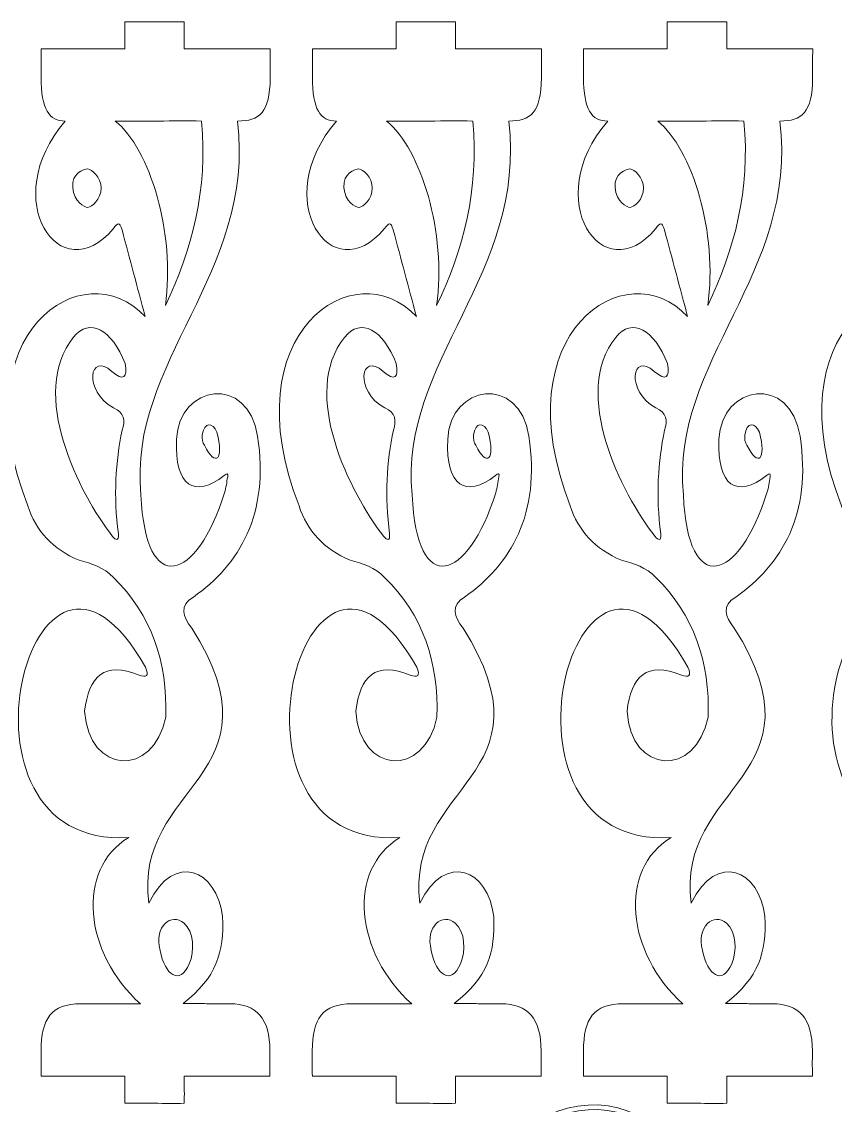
# Model space of a CAD drawing. Header units: millimetres. Extents: x -392 to 198, y -394 to 268.
# Drawn here: x -41.2 to 48.8, y 27.5 to 147.4 of the extents above; entities that cross this region are included whole.
import ezdxf

# ---------------------------------------------------------------- set-up
doc = ezdxf.new("R2010")
doc.units = ezdxf.units.MM
doc.header["$MEASUREMENT"] = 0
doc.layers.add('layer 1', color=7, linetype='Continuous')

msp = doc.modelspace()

# ---------------------------------------------------------------- linework, layer by layer
at = {"layer": 'layer 1', "color": 242, "lineweight": 9}
for points, knots in [([(-36.3326, 136.4404), (-38.1133, 136.4404), (-39.009, 137.7312), (-39.0044, 141.2983), (-39.0044, 141.2983), (-39.003, 142.3454), (-39.0024, 143.3934), (-39.0057, 144.4441), (-39.0057, 144.4441), (-39.0057, 144.4441), (-29.7401, 144.4323), (-29.7401, 144.4323), (-29.7401, 144.4323), (-29.7401, 144.4323), (-29.7401, 147.4439), (-29.7401, 147.4439), (-29.7401, 147.4439), (-29.7401, 147.4439), (-23.1663, 147.4439), (-23.1663, 147.4439), (-23.1663, 147.4439), (-23.1663, 147.4439), (-23.1663, 144.4441), (-23.1663, 144.4441), (-23.1663, 144.4441), (-20.3309, 144.4309), (-16.495, 144.4573), (-13.6596, 144.4441), (-13.6596, 144.4441), (-13.662, 143.3692), (-13.6588, 142.2942), (-13.6665, 141.2194), (-13.6665, 141.2194), (-13.6939, 137.3769), (-14.8497, 136.4404), (-17.2828, 136.4404), (-17.2828, 136.4404), (-15.2418, 119.5528), (-29.4404, 109.8905), (-27.9632, 95.0725), (-27.9632, 95.0725), (-27.4715, 83.5843), (-21.7867, 85.4689), (-18.7151, 95.2842), (-18.7151, 95.2842), (-18.5334, 95.8651), (-18.4849, 96.466), (-18.3698, 97.0569), (-18.3698, 97.0569), (-18.2862, 97.4597), (-18.4305, 97.4741), (-18.7495, 97.1892), (-18.7495, 97.1892), (-22.0112, 94.6531), (-24.2612, 95.986), (-24.0291, 101.2108), (-24.0291, 101.2108), (-23.7586, 107.3045), (-16.1159, 108.4249), (-15.0571, 101.5549), (-15.0571, 101.5549), (-13.7274, 92.9275), (-17.0724, 87.3344), (-22.1657, 83.7485), (-22.1657, 83.7485), (-23.7204, 82.807), (-23.3622, 81.6034), (-22.3383, 80.3089), (-22.3383, 80.3089), (-11.917, 63.8076), (-28.8258, 63.0756), (-27.1005, 49.8551), (-27.1005, 49.8551), (-24.2473, 55.6416), (-19.5568, 53.5585), (-18.9348, 48.3735), (-18.9348, 48.3735), (-18.7708, 44.3898), (-19.5992, 41.6425), (-23.3044, 38.7426), (-23.3044, 38.7426), (-20.1067, 38.7514), (-21.3191, 38.7072), (-18.1214, 38.716), (-18.1214, 38.716), (-15.1736, 38.716), (-13.6939, 37.0964), (-13.6964, 33.4992), (-13.6964, 33.4992), (-13.6963, 31.9769), (-13.7006, 32.2349), (-13.6939, 30.6993), (-13.6939, 30.6993), (-16.8571, 30.6816), (-20.0031, 30.717), (-23.1663, 30.6993), (-23.1663, 30.6993), (-23.172, 28.5252), (-23.1605, 29.873), (-23.1663, 27.6989), (-23.1663, 27.6989), (-25.3518, 27.6812), (-27.5547, 27.7166), (-29.7401, 27.6989), (-29.7401, 27.6989), (-29.7401, 29.8685), (-29.7401, 28.5297), (-29.7401, 30.6993), (-29.7401, 30.6993), (-32.8229, 30.7081), (-35.9231, 30.6905), (-39.0057, 30.6993), (-39.0057, 30.6993), (-39.0098, 31.644), (-39.0087, 32.5773), (-39.0081, 33.5072), (-39.0081, 33.5072), (-39.0057, 37.0637), (-37.8968, 38.716), (-34.6001, 38.716), (-34.6001, 38.716), (-30.9307, 38.7116), (-31.6843, 38.7073), (-28.015, 38.7029), (-28.015, 38.7029), (-34.2749, 44.3564), (-35.2194, 53.5587), (-29.3093, 57.1309), (-29.3093, 57.1309), (-50.7257, 55.7636), (-39.9724, 98.167), (-27.4631, 75.9824), (-27.4631, 75.9824), (-27.0158, 74.9738), (-27.3751, 74.8123), (-28.1705, 75.1093), (-28.1705, 75.1093), (-32.0112, 76.699), (-33.756, 74.944), (-34.192, 71.1007), (-34.192, 71.1007), (-33.7654, 64.1176), (-26.5784, 63.6903), (-25.2199, 70.4657), (-25.2199, 70.4657), (-25.0159, 76.5514), (-26.7969, 81.8075), (-31.0098, 85.9174), (-31.0098, 85.9174), (-32.0975, 87.0666), (-33.3978, 87.4271), (-34.8133, 87.8224), (-34.8133, 87.8224), (-37.7009, 89.0655), (-39.6095, 91.0593), (-40.4727, 93.8548), (-40.4727, 93.8548), (-47.9726, 113.0105), (-34.3216, 122.1127), (-27.4976, 114.81), (-27.4976, 114.81), (-28.3488, 118.0026), (-29.2, 121.1953), (-30.0512, 124.3879), (-30.0512, 124.3879), (-30.3468, 125.3895), (-30.5226, 125.1438), (-31.0173, 124.5467), (-31.0173, 124.5467), (-36.8608, 117.4953), (-43.8442, 127.733), (-36.3326, 136.4404)], [0, 0, 0, 0, 0.02272727, 0.02272727, 0.02272727, 0.02272727, 0.04545455, 0.04545455, 0.04545455, 0.04545455, 0.06818182, 0.06818182, 0.06818182, 0.06818182, 0.09090909, 0.09090909, 0.09090909, 0.09090909, 0.11363636, 0.11363636, 0.11363636, 0.11363636, 0.13636364, 0.13636364, 0.13636364, 0.13636364, 0.15909091, 0.15909091, 0.15909091, 0.15909091, 0.18181818, 0.18181818, 0.18181818, 0.18181818, 0.20454545, 0.20454545, 0.20454545, 0.20454545, 0.22727273, 0.22727273, 0.22727273, 0.22727273, 0.25, 0.25, 0.25, 0.25, 0.27272727, 0.27272727, 0.27272727, 0.27272727, 0.29545455, 0.29545455, 0.29545455, 0.29545455, 0.31818182, 0.31818182, 0.31818182, 0.31818182, 0.34090909, 0.34090909, 0.34090909, 0.34090909, 0.36363636, 0.36363636, 0.36363636, 0.36363636, 0.38636364, 0.38636364, 0.38636364, 0.38636364, 0.40909091, 0.40909091, 0.40909091, 0.40909091, 0.43181818, 0.43181818, 0.43181818, 0.43181818, 0.45454545, 0.45454545, 0.45454545, 0.45454545, 0.47727273, 0.47727273, 0.47727273, 0.47727273, 0.5, 0.5, 0.5, 0.5, 0.52272727, 0.52272727, 0.52272727, 0.52272727, 0.54545455, 0.54545455, 0.54545455, 0.54545455, 0.56818182, 0.56818182, 0.56818182, 0.56818182, 0.59090909, 0.59090909, 0.59090909, 0.59090909, 0.61363636, 0.61363636, 0.61363636, 0.61363636, 0.63636364, 0.63636364, 0.63636364, 0.63636364, 0.65909091, 0.65909091, 0.65909091, 0.65909091, 0.68181818, 0.68181818, 0.68181818, 0.68181818, 0.70454545, 0.70454545, 0.70454545, 0.70454545, 0.72727273, 0.72727273, 0.72727273, 0.72727273, 0.75, 0.75, 0.75, 0.75, 0.77272727, 0.77272727, 0.77272727, 0.77272727, 0.79545455, 0.79545455, 0.79545455, 0.79545455, 0.81818182, 0.81818182, 0.81818182, 0.81818182, 0.84090909, 0.84090909, 0.84090909, 0.84090909, 0.86363636, 0.86363636, 0.86363636, 0.86363636, 0.88636364, 0.88636364, 0.88636364, 0.88636364, 0.90909091, 0.90909091, 0.90909091, 0.90909091, 0.93181818, 0.93181818, 0.93181818, 0.93181818, 0.95454545, 0.95454545, 0.95454545, 0.95454545, 1, 1, 1, 1]), ([(-6.3326, 136.4404), (-8.1133, 136.4404), (-9.009, 137.7312), (-9.0044, 141.2983), (-9.0044, 141.2983), (-9.003, 142.3454), (-9.0024, 143.3934), (-9.0057, 144.4441), (-9.0057, 144.4441), (-9.0057, 144.4441), (0.2599, 144.4323), (0.2599, 144.4323), (0.2599, 144.4323), (0.2599, 144.4323), (0.2599, 147.4439), (0.2599, 147.4439), (0.2599, 147.4439), (0.2599, 147.4439), (6.8337, 147.4439), (6.8337, 147.4439), (6.8337, 147.4439), (6.8337, 147.4439), (6.8337, 144.4441), (6.8337, 144.4441), (6.8337, 144.4441), (9.6691, 144.4309), (13.505, 144.4573), (16.3404, 144.4441), (16.3404, 144.4441), (16.338, 143.3692), (16.3412, 142.2942), (16.3335, 141.2194), (16.3335, 141.2194), (16.3061, 137.3769), (15.1503, 136.4404), (12.7172, 136.4404), (12.7172, 136.4404), (14.7582, 119.5528), (0.5596, 109.8905), (2.0368, 95.0725), (2.0368, 95.0725), (2.5285, 83.5843), (8.2133, 85.4689), (11.2849, 95.2842), (11.2849, 95.2842), (11.4666, 95.8651), (11.5151, 96.466), (11.6302, 97.0569), (11.6302, 97.0569), (11.7138, 97.4597), (11.5695, 97.4741), (11.2505, 97.1892), (11.2505, 97.1892), (7.9888, 94.6531), (5.7388, 95.986), (5.9709, 101.2108), (5.9709, 101.2108), (6.2414, 107.3045), (13.8841, 108.4249), (14.9429, 101.5549), (14.9429, 101.5549), (16.2726, 92.9275), (12.9276, 87.3344), (7.8343, 83.7485), (7.8343, 83.7485), (6.2796, 82.807), (6.6378, 81.6034), (7.6617, 80.3089), (7.6617, 80.3089), (18.083, 63.8076), (1.1742, 63.0756), (2.8995, 49.8551), (2.8995, 49.8551), (5.7527, 55.6416), (10.4432, 53.5585), (11.0652, 48.3735), (11.0652, 48.3735), (11.2292, 44.3898), (10.4008, 41.6425), (6.6956, 38.7426), (6.6956, 38.7426), (9.8933, 38.7514), (8.6809, 38.7072), (11.8786, 38.716), (11.8786, 38.716), (14.8264, 38.716), (16.3061, 37.0964), (16.3036, 33.4992), (16.3036, 33.4992), (16.3037, 31.9769), (16.2994, 32.2349), (16.3061, 30.6993), (16.3061, 30.6993), (13.1429, 30.6816), (9.9969, 30.717), (6.8337, 30.6993), (6.8337, 30.6993), (6.828, 28.5252), (6.8395, 29.873), (6.8337, 27.6989), (6.8337, 27.6989), (4.6482, 27.6812), (2.4453, 27.7166), (0.2599, 27.6989), (0.2599, 27.6989), (0.2599, 29.8685), (0.2599, 28.5297), (0.2599, 30.6993), (0.2599, 30.6993), (-2.8229, 30.7081), (-5.9231, 30.6905), (-9.0057, 30.6993), (-9.0057, 30.6993), (-9.0098, 31.644), (-9.0087, 32.5773), (-9.0081, 33.5072), (-9.0081, 33.5072), (-9.0057, 37.0637), (-7.8968, 38.716), (-4.6001, 38.716), (-4.6001, 38.716), (-0.9307, 38.7116), (-1.6843, 38.7073), (1.985, 38.7029), (1.985, 38.7029), (-4.2749, 44.3564), (-5.2194, 53.5587), (0.6907, 57.1309), (0.6907, 57.1309), (-20.7257, 55.7636), (-9.9724, 98.167), (2.5369, 75.9824), (2.5369, 75.9824), (2.9842, 74.9738), (2.6249, 74.8123), (1.8295, 75.1093), (1.8295, 75.1093), (-2.0112, 76.699), (-3.756, 74.944), (-4.192, 71.1007), (-4.192, 71.1007), (-3.7654, 64.1176), (3.4216, 63.6903), (4.7801, 70.4657), (4.7801, 70.4657), (4.9841, 76.5514), (3.2031, 81.8075), (-1.0098, 85.9174), (-1.0098, 85.9174), (-2.0975, 87.0666), (-3.3978, 87.4271), (-4.8133, 87.8224), (-4.8133, 87.8224), (-7.7009, 89.0655), (-9.6095, 91.0593), (-10.4727, 93.8548), (-10.4727, 93.8548), (-17.9726, 113.0105), (-4.3216, 122.1127), (2.5024, 114.81), (2.5024, 114.81), (1.6512, 118.0026), (0.8, 121.1953), (-0.0512, 124.3879), (-0.0512, 124.3879), (-0.3468, 125.3895), (-0.5226, 125.1438), (-1.0173, 124.5467), (-1.0173, 124.5467), (-6.8608, 117.4953), (-13.8442, 127.733), (-6.3326, 136.4404)], [0, 0, 0, 0, 0.02272727, 0.02272727, 0.02272727, 0.02272727, 0.04545455, 0.04545455, 0.04545455, 0.04545455, 0.06818182, 0.06818182, 0.06818182, 0.06818182, 0.09090909, 0.09090909, 0.09090909, 0.09090909, 0.11363636, 0.11363636, 0.11363636, 0.11363636, 0.13636364, 0.13636364, 0.13636364, 0.13636364, 0.15909091, 0.15909091, 0.15909091, 0.15909091, 0.18181818, 0.18181818, 0.18181818, 0.18181818, 0.20454545, 0.20454545, 0.20454545, 0.20454545, 0.22727273, 0.22727273, 0.22727273, 0.22727273, 0.25, 0.25, 0.25, 0.25, 0.27272727, 0.27272727, 0.27272727, 0.27272727, 0.29545455, 0.29545455, 0.29545455, 0.29545455, 0.31818182, 0.31818182, 0.31818182, 0.31818182, 0.34090909, 0.34090909, 0.34090909, 0.34090909, 0.36363636, 0.36363636, 0.36363636, 0.36363636, 0.38636364, 0.38636364, 0.38636364, 0.38636364, 0.40909091, 0.40909091, 0.40909091, 0.40909091, 0.43181818, 0.43181818, 0.43181818, 0.43181818, 0.45454545, 0.45454545, 0.45454545, 0.45454545, 0.47727273, 0.47727273, 0.47727273, 0.47727273, 0.5, 0.5, 0.5, 0.5, 0.52272727, 0.52272727, 0.52272727, 0.52272727, 0.54545455, 0.54545455, 0.54545455, 0.54545455, 0.56818182, 0.56818182, 0.56818182, 0.56818182, 0.59090909, 0.59090909, 0.59090909, 0.59090909, 0.61363636, 0.61363636, 0.61363636, 0.61363636, 0.63636364, 0.63636364, 0.63636364, 0.63636364, 0.65909091, 0.65909091, 0.65909091, 0.65909091, 0.68181818, 0.68181818, 0.68181818, 0.68181818, 0.70454545, 0.70454545, 0.70454545, 0.70454545, 0.72727273, 0.72727273, 0.72727273, 0.72727273, 0.75, 0.75, 0.75, 0.75, 0.77272727, 0.77272727, 0.77272727, 0.77272727, 0.79545455, 0.79545455, 0.79545455, 0.79545455, 0.81818182, 0.81818182, 0.81818182, 0.81818182, 0.84090909, 0.84090909, 0.84090909, 0.84090909, 0.86363636, 0.86363636, 0.86363636, 0.86363636, 0.88636364, 0.88636364, 0.88636364, 0.88636364, 0.90909091, 0.90909091, 0.90909091, 0.90909091, 0.93181818, 0.93181818, 0.93181818, 0.93181818, 0.95454545, 0.95454545, 0.95454545, 0.95454545, 1, 1, 1, 1]), ([(23.6674, 136.4404), (21.8867, 136.4404), (20.991, 137.7312), (20.9956, 141.2983), (20.9956, 141.2983), (20.997, 142.3454), (20.9976, 143.3934), (20.9943, 144.4441), (20.9943, 144.4441), (20.9943, 144.4441), (30.2599, 144.4323), (30.2599, 144.4323), (30.2599, 144.4323), (30.2599, 144.4323), (30.2599, 147.4439), (30.2599, 147.4439), (30.2599, 147.4439), (30.2599, 147.4439), (36.8337, 147.4439), (36.8337, 147.4439), (36.8337, 147.4439), (36.8337, 147.4439), (36.8337, 144.4441), (36.8337, 144.4441), (36.8337, 144.4441), (39.6691, 144.4309), (43.505, 144.4573), (46.3404, 144.4441), (46.3404, 144.4441), (46.338, 143.3692), (46.3412, 142.2942), (46.3335, 141.2194), (46.3335, 141.2194), (46.3061, 137.3769), (45.1503, 136.4404), (42.7172, 136.4404), (42.7172, 136.4404), (44.7582, 119.5528), (30.5596, 109.8905), (32.0368, 95.0725), (32.0368, 95.0725), (32.5285, 83.5843), (38.2133, 85.4689), (41.2849, 95.2842), (41.2849, 95.2842), (41.4666, 95.8651), (41.5151, 96.466), (41.6302, 97.0569), (41.6302, 97.0569), (41.7138, 97.4597), (41.5695, 97.4741), (41.2505, 97.1892), (41.2505, 97.1892), (37.9888, 94.6531), (35.7388, 95.986), (35.9709, 101.2108), (35.9709, 101.2108), (36.2414, 107.3045), (43.8841, 108.4249), (44.9429, 101.5549), (44.9429, 101.5549), (46.2726, 92.9275), (42.9276, 87.3344), (37.8343, 83.7485), (37.8343, 83.7485), (36.2796, 82.807), (36.6378, 81.6034), (37.6617, 80.3089), (37.6617, 80.3089), (48.083, 63.8076), (31.1742, 63.0756), (32.8995, 49.8551), (32.8995, 49.8551), (35.7527, 55.6416), (40.4432, 53.5585), (41.0652, 48.3735), (41.0652, 48.3735), (41.2292, 44.3898), (40.4008, 41.6425), (36.6956, 38.7426), (36.6956, 38.7426), (39.8933, 38.7514), (38.6809, 38.7072), (41.8786, 38.716), (41.8786, 38.716), (44.8264, 38.716), (46.3061, 37.0964), (46.3036, 33.4992), (46.3036, 33.4992), (46.3037, 31.9769), (46.2994, 32.2349), (46.3061, 30.6993), (46.3061, 30.6993), (43.1429, 30.6816), (39.9969, 30.717), (36.8337, 30.6993), (36.8337, 30.6993), (36.828, 28.5252), (36.8395, 29.873), (36.8337, 27.6989), (36.8337, 27.6989), (34.6482, 27.6812), (32.4453, 27.7166), (30.2599, 27.6989), (30.2599, 27.6989), (30.2599, 29.8685), (30.2599, 28.5297), (30.2599, 30.6993), (30.2599, 30.6993), (27.1771, 30.7081), (24.0769, 30.6905), (20.9943, 30.6993), (20.9943, 30.6993), (20.9902, 31.644), (20.9913, 32.5773), (20.9919, 33.5072), (20.9919, 33.5072), (20.9943, 37.0637), (22.1032, 38.716), (25.3999, 38.716), (25.3999, 38.716), (29.0693, 38.7116), (28.3157, 38.7073), (31.985, 38.7029), (31.985, 38.7029), (25.7251, 44.3564), (24.7806, 53.5587), (30.6907, 57.1309), (30.6907, 57.1309), (9.2743, 55.7636), (20.0276, 98.167), (32.5369, 75.9824), (32.5369, 75.9824), (32.9842, 74.9738), (32.6249, 74.8123), (31.8295, 75.1093), (31.8295, 75.1093), (27.9888, 76.699), (26.244, 74.944), (25.808, 71.1007), (25.808, 71.1007), (26.2346, 64.1176), (33.4216, 63.6903), (34.7801, 70.4657), (34.7801, 70.4657), (34.9841, 76.5514), (33.2031, 81.8075), (28.9902, 85.9174), (28.9902, 85.9174), (27.9025, 87.0666), (26.6022, 87.4271), (25.1867, 87.8224), (25.1867, 87.8224), (22.2991, 89.0655), (20.3905, 91.0593), (19.5273, 93.8548), (19.5273, 93.8548), (12.0274, 113.0105), (25.6784, 122.1127), (32.5024, 114.81), (32.5024, 114.81), (31.6512, 118.0026), (30.8, 121.1953), (29.9488, 124.3879), (29.9488, 124.3879), (29.6532, 125.3895), (29.4774, 125.1438), (28.9827, 124.5467), (28.9827, 124.5467), (23.1392, 117.4953), (16.1558, 127.733), (23.6674, 136.4404)], [0, 0, 0, 0, 0.02272727, 0.02272727, 0.02272727, 0.02272727, 0.04545455, 0.04545455, 0.04545455, 0.04545455, 0.06818182, 0.06818182, 0.06818182, 0.06818182, 0.09090909, 0.09090909, 0.09090909, 0.09090909, 0.11363636, 0.11363636, 0.11363636, 0.11363636, 0.13636364, 0.13636364, 0.13636364, 0.13636364, 0.15909091, 0.15909091, 0.15909091, 0.15909091, 0.18181818, 0.18181818, 0.18181818, 0.18181818, 0.20454545, 0.20454545, 0.20454545, 0.20454545, 0.22727273, 0.22727273, 0.22727273, 0.22727273, 0.25, 0.25, 0.25, 0.25, 0.27272727, 0.27272727, 0.27272727, 0.27272727, 0.29545455, 0.29545455, 0.29545455, 0.29545455, 0.31818182, 0.31818182, 0.31818182, 0.31818182, 0.34090909, 0.34090909, 0.34090909, 0.34090909, 0.36363636, 0.36363636, 0.36363636, 0.36363636, 0.38636364, 0.38636364, 0.38636364, 0.38636364, 0.40909091, 0.40909091, 0.40909091, 0.40909091, 0.43181818, 0.43181818, 0.43181818, 0.43181818, 0.45454545, 0.45454545, 0.45454545, 0.45454545, 0.47727273, 0.47727273, 0.47727273, 0.47727273, 0.5, 0.5, 0.5, 0.5, 0.52272727, 0.52272727, 0.52272727, 0.52272727, 0.54545455, 0.54545455, 0.54545455, 0.54545455, 0.56818182, 0.56818182, 0.56818182, 0.56818182, 0.59090909, 0.59090909, 0.59090909, 0.59090909, 0.61363636, 0.61363636, 0.61363636, 0.61363636, 0.63636364, 0.63636364, 0.63636364, 0.63636364, 0.65909091, 0.65909091, 0.65909091, 0.65909091, 0.68181818, 0.68181818, 0.68181818, 0.68181818, 0.70454545, 0.70454545, 0.70454545, 0.70454545, 0.72727273, 0.72727273, 0.72727273, 0.72727273, 0.75, 0.75, 0.75, 0.75, 0.77272727, 0.77272727, 0.77272727, 0.77272727, 0.79545455, 0.79545455, 0.79545455, 0.79545455, 0.81818182, 0.81818182, 0.81818182, 0.81818182, 0.84090909, 0.84090909, 0.84090909, 0.84090909, 0.86363636, 0.86363636, 0.86363636, 0.86363636, 0.88636364, 0.88636364, 0.88636364, 0.88636364, 0.90909091, 0.90909091, 0.90909091, 0.90909091, 0.93181818, 0.93181818, 0.93181818, 0.93181818, 0.95454545, 0.95454545, 0.95454545, 0.95454545, 1, 1, 1, 1]), ([(53.6674, 136.4404), (51.8867, 136.4404), (50.991, 137.7312), (50.9956, 141.2983), (50.9956, 141.2983), (50.997, 142.3454), (50.9976, 143.3934), (50.9943, 144.4441), (50.9943, 144.4441), (50.9943, 144.4441), (60.2599, 144.4323), (60.2599, 144.4323), (60.2599, 144.4323), (60.2599, 144.4323), (60.2599, 147.4439), (60.2599, 147.4439), (60.2599, 147.4439), (60.2599, 147.4439), (66.8337, 147.4439), (66.8337, 147.4439), (66.8337, 147.4439), (66.8337, 147.4439), (66.8337, 144.4441), (66.8337, 144.4441), (66.8337, 144.4441), (69.6691, 144.4309), (73.505, 144.4573), (76.3404, 144.4441), (76.3404, 144.4441), (76.338, 143.3692), (76.3412, 142.2942), (76.3335, 141.2194), (76.3335, 141.2194), (76.3061, 137.3769), (75.1503, 136.4404), (72.7172, 136.4404), (72.7172, 136.4404), (74.7582, 119.5528), (60.5596, 109.8905), (62.0368, 95.0725), (62.0368, 95.0725), (62.5285, 83.5843), (68.2133, 85.4689), (71.2849, 95.2842), (71.2849, 95.2842), (71.4666, 95.8651), (71.5151, 96.466), (71.6302, 97.0569), (71.6302, 97.0569), (71.7138, 97.4597), (71.5695, 97.4741), (71.2505, 97.1892), (71.2505, 97.1892), (67.9888, 94.6531), (65.7388, 95.986), (65.9709, 101.2108), (65.9709, 101.2108), (66.2414, 107.3045), (73.8841, 108.4249), (74.9429, 101.5549), (74.9429, 101.5549), (76.2726, 92.9275), (72.9276, 87.3344), (67.8343, 83.7485), (67.8343, 83.7485), (66.2796, 82.807), (66.6378, 81.6034), (67.6617, 80.3089), (67.6617, 80.3089), (78.083, 63.8076), (61.1742, 63.0756), (62.8995, 49.8551), (62.8995, 49.8551), (65.7527, 55.6416), (70.4432, 53.5585), (71.0652, 48.3735), (71.0652, 48.3735), (71.2292, 44.3898), (70.4008, 41.6425), (66.6956, 38.7426), (66.6956, 38.7426), (69.8933, 38.7514), (68.6809, 38.7072), (71.8786, 38.716), (71.8786, 38.716), (74.8264, 38.716), (76.3061, 37.0964), (76.3036, 33.4992), (76.3036, 33.4992), (76.3037, 31.9769), (76.2994, 32.2349), (76.3061, 30.6993), (76.3061, 30.6993), (73.1429, 30.6816), (69.9969, 30.717), (66.8337, 30.6993), (66.8337, 30.6993), (66.828, 28.5252), (66.8395, 29.873), (66.8337, 27.6989), (66.8337, 27.6989), (64.6482, 27.6812), (62.4453, 27.7166), (60.2599, 27.6989), (60.2599, 27.6989), (60.2599, 29.8685), (60.2599, 28.5297), (60.2599, 30.6993), (60.2599, 30.6993), (57.1771, 30.7081), (54.0769, 30.6905), (50.9943, 30.6993), (50.9943, 30.6993), (50.9902, 31.644), (50.9913, 32.5773), (50.9919, 33.5072), (50.9919, 33.5072), (50.9943, 37.0637), (52.1032, 38.716), (55.3999, 38.716), (55.3999, 38.716), (59.0693, 38.7116), (58.3157, 38.7073), (61.985, 38.7029), (61.985, 38.7029), (55.7251, 44.3564), (54.7806, 53.5587), (60.6907, 57.1309), (60.6907, 57.1309), (39.2743, 55.7636), (50.0276, 98.167), (62.5369, 75.9824), (62.5369, 75.9824), (62.9842, 74.9738), (62.6249, 74.8123), (61.8295, 75.1093), (61.8295, 75.1093), (57.9888, 76.699), (56.244, 74.944), (55.808, 71.1007), (55.808, 71.1007), (56.2346, 64.1176), (63.4216, 63.6903), (64.7801, 70.4657), (64.7801, 70.4657), (64.9841, 76.5514), (63.2031, 81.8075), (58.9902, 85.9174), (58.9902, 85.9174), (57.9025, 87.0666), (56.6022, 87.4271), (55.1867, 87.8224), (55.1867, 87.8224), (52.2991, 89.0655), (50.3905, 91.0593), (49.5273, 93.8548), (49.5273, 93.8548), (42.0274, 113.0105), (55.6784, 122.1127), (62.5024, 114.81), (62.5024, 114.81), (61.6512, 118.0026), (60.8, 121.1953), (59.9488, 124.3879), (59.9488, 124.3879), (59.6532, 125.3895), (59.4774, 125.1438), (58.9827, 124.5467), (58.9827, 124.5467), (53.1392, 117.4953), (46.1558, 127.733), (53.6674, 136.4404)], [0, 0, 0, 0, 0.02272727, 0.02272727, 0.02272727, 0.02272727, 0.04545455, 0.04545455, 0.04545455, 0.04545455, 0.06818182, 0.06818182, 0.06818182, 0.06818182, 0.09090909, 0.09090909, 0.09090909, 0.09090909, 0.11363636, 0.11363636, 0.11363636, 0.11363636, 0.13636364, 0.13636364, 0.13636364, 0.13636364, 0.15909091, 0.15909091, 0.15909091, 0.15909091, 0.18181818, 0.18181818, 0.18181818, 0.18181818, 0.20454545, 0.20454545, 0.20454545, 0.20454545, 0.22727273, 0.22727273, 0.22727273, 0.22727273, 0.25, 0.25, 0.25, 0.25, 0.27272727, 0.27272727, 0.27272727, 0.27272727, 0.29545455, 0.29545455, 0.29545455, 0.29545455, 0.31818182, 0.31818182, 0.31818182, 0.31818182, 0.34090909, 0.34090909, 0.34090909, 0.34090909, 0.36363636, 0.36363636, 0.36363636, 0.36363636, 0.38636364, 0.38636364, 0.38636364, 0.38636364, 0.40909091, 0.40909091, 0.40909091, 0.40909091, 0.43181818, 0.43181818, 0.43181818, 0.43181818, 0.45454545, 0.45454545, 0.45454545, 0.45454545, 0.47727273, 0.47727273, 0.47727273, 0.47727273, 0.5, 0.5, 0.5, 0.5, 0.52272727, 0.52272727, 0.52272727, 0.52272727, 0.54545455, 0.54545455, 0.54545455, 0.54545455, 0.56818182, 0.56818182, 0.56818182, 0.56818182, 0.59090909, 0.59090909, 0.59090909, 0.59090909, 0.61363636, 0.61363636, 0.61363636, 0.61363636, 0.63636364, 0.63636364, 0.63636364, 0.63636364, 0.65909091, 0.65909091, 0.65909091, 0.65909091, 0.68181818, 0.68181818, 0.68181818, 0.68181818, 0.70454545, 0.70454545, 0.70454545, 0.70454545, 0.72727273, 0.72727273, 0.72727273, 0.72727273, 0.75, 0.75, 0.75, 0.75, 0.77272727, 0.77272727, 0.77272727, 0.77272727, 0.79545455, 0.79545455, 0.79545455, 0.79545455, 0.81818182, 0.81818182, 0.81818182, 0.81818182, 0.84090909, 0.84090909, 0.84090909, 0.84090909, 0.86363636, 0.86363636, 0.86363636, 0.86363636, 0.88636364, 0.88636364, 0.88636364, 0.88636364, 0.90909091, 0.90909091, 0.90909091, 0.90909091, 0.93181818, 0.93181818, 0.93181818, 0.93181818, 0.95454545, 0.95454545, 0.95454545, 0.95454545, 1, 1, 1, 1]), ([(-30.7998, 136.4404), (-27.625, 136.3875), (-24.4422, 136.4933), (-21.2674, 136.4404), (-21.2674, 136.4404), (-20.5371, 128.8578), (-22.3134, 122.1841), (-25.2646, 116.013), (-25.2646, 116.013), (-24.1409, 124.0349), (-26.9549, 133.3395), (-30.7998, 136.4404)], [0, 0, 0, 0, 0.25, 0.25, 0.25, 0.25, 0.5, 0.5, 0.5, 0.5, 1, 1, 1, 1]), ([(-0.7998, 136.4404), (2.375, 136.3875), (5.5578, 136.4933), (8.7326, 136.4404), (8.7326, 136.4404), (9.4629, 128.8578), (7.6866, 122.1841), (4.7354, 116.013), (4.7354, 116.013), (5.8591, 124.0349), (3.0451, 133.3395), (-0.7998, 136.4404)], [0, 0, 0, 0, 0.25, 0.25, 0.25, 0.25, 0.5, 0.5, 0.5, 0.5, 1, 1, 1, 1]), ([(29.2002, 136.4404), (32.375, 136.3875), (35.5578, 136.4933), (38.7326, 136.4404), (38.7326, 136.4404), (39.4629, 128.8578), (37.6866, 122.1841), (34.7354, 116.013), (34.7354, 116.013), (35.8591, 124.0349), (33.0451, 133.3395), (29.2002, 136.4404)], [0, 0, 0, 0, 0.25, 0.25, 0.25, 0.25, 0.5, 0.5, 0.5, 0.5, 1, 1, 1, 1]), ([(-33.8483, 131.1341), (-33.4243, 131.1341), (-32.3731, 130.2449), (-32.3731, 129.0174), (-32.3731, 129.0174), (-32.3731, 127.7899), (-33.4069, 126.8874), (-33.831, 126.8874), (-33.831, 126.8874), (-34.255, 126.8874), (-35.3753, 127.4591), (-35.5133, 129.0703), (-35.5133, 129.0703), (-35.6513, 130.6815), (-34.2723, 131.1341), (-33.8483, 131.1341)], [0, 0, 0, 0, 0.2, 0.2, 0.2, 0.2, 0.4, 0.4, 0.4, 0.4, 0.6, 0.6, 0.6, 0.6, 1, 1, 1, 1]), ([(-3.8483, 131.1341), (-3.4243, 131.1341), (-2.3731, 130.2449), (-2.3731, 129.0174), (-2.3731, 129.0174), (-2.3731, 127.7899), (-3.4069, 126.8874), (-3.831, 126.8874), (-3.831, 126.8874), (-4.255, 126.8874), (-5.3753, 127.4591), (-5.5133, 129.0703), (-5.5133, 129.0703), (-5.6513, 130.6815), (-4.2723, 131.1341), (-3.8483, 131.1341)], [0, 0, 0, 0, 0.2, 0.2, 0.2, 0.2, 0.4, 0.4, 0.4, 0.4, 0.6, 0.6, 0.6, 0.6, 1, 1, 1, 1]), ([(26.1517, 131.1341), (26.5757, 131.1341), (27.6269, 130.2449), (27.6269, 129.0174), (27.6269, 129.0174), (27.6269, 127.7899), (26.5931, 126.8874), (26.169, 126.8874), (26.169, 126.8874), (25.745, 126.8874), (24.6247, 127.4591), (24.4867, 129.0703), (24.4867, 129.0703), (24.3487, 130.6815), (25.7277, 131.1341), (26.1517, 131.1341)], [0, 0, 0, 0, 0.2, 0.2, 0.2, 0.2, 0.4, 0.4, 0.4, 0.4, 0.6, 0.6, 0.6, 0.6, 1, 1, 1, 1]), ([(-31.1827, 108.7103), (-29.8549, 107.6072), (-29.4454, 108.058), (-29.7161, 109.6098), (-29.7161, 109.6098), (-31.2005, 113.332), (-33.6221, 114.7632), (-35.4444, 112.4938), (-35.4444, 112.4938), (-40.3945, 106.3293), (-34.8426, 95.2438), (-31.0965, 90.4539), (-31.0965, 90.4539), (-30.7384, 90.0379), (-30.4015, 89.8938), (-30.4581, 90.7317), (-30.4581, 90.7317), (-31.0274, 94.9465), (-30.7631, 98.7048), (-30.0439, 102.2144), (-30.0439, 102.2144), (-29.6649, 103.2786), (-29.8073, 104.1666), (-30.9928, 104.7015), (-30.9928, 104.7015), (-34.3963, 106.4942), (-33.6579, 111.0449), (-31.1827, 108.7103)], [0, 0, 0, 0, 0.125, 0.125, 0.125, 0.125, 0.25, 0.25, 0.25, 0.25, 0.375, 0.375, 0.375, 0.375, 0.5, 0.5, 0.5, 0.5, 0.625, 0.625, 0.625, 0.625, 0.75, 0.75, 0.75, 0.75, 1, 1, 1, 1]), ([(-1.1827, 108.7103), (0.1451, 107.6072), (0.5546, 108.058), (0.2839, 109.6098), (0.2839, 109.6098), (-1.2005, 113.332), (-3.6221, 114.7632), (-5.4444, 112.4938), (-5.4444, 112.4938), (-10.3945, 106.3293), (-4.8426, 95.2438), (-1.0965, 90.4539), (-1.0965, 90.4539), (-0.7384, 90.0379), (-0.4015, 89.8938), (-0.4581, 90.7317), (-0.4581, 90.7317), (-1.0274, 94.9465), (-0.7631, 98.7048), (-0.0439, 102.2144), (-0.0439, 102.2144), (0.3351, 103.2786), (0.1927, 104.1666), (-0.9928, 104.7015), (-0.9928, 104.7015), (-4.3963, 106.4942), (-3.6579, 111.0449), (-1.1827, 108.7103)], [0, 0, 0, 0, 0.125, 0.125, 0.125, 0.125, 0.25, 0.25, 0.25, 0.25, 0.375, 0.375, 0.375, 0.375, 0.5, 0.5, 0.5, 0.5, 0.625, 0.625, 0.625, 0.625, 0.75, 0.75, 0.75, 0.75, 1, 1, 1, 1]), ([(28.8173, 108.7103), (30.1451, 107.6072), (30.5546, 108.058), (30.2839, 109.6098), (30.2839, 109.6098), (28.7995, 113.332), (26.3779, 114.7632), (24.5556, 112.4938), (24.5556, 112.4938), (19.6055, 106.3293), (25.1574, 95.2438), (28.9035, 90.4539), (28.9035, 90.4539), (29.2616, 90.0379), (29.5985, 89.8938), (29.5419, 90.7317), (29.5419, 90.7317), (28.9726, 94.9465), (29.2369, 98.7048), (29.9561, 102.2144), (29.9561, 102.2144), (30.3351, 103.2786), (30.1927, 104.1666), (29.0072, 104.7015), (29.0072, 104.7015), (25.6037, 106.4942), (26.3421, 111.0449), (28.8173, 108.7103)], [0, 0, 0, 0, 0.125, 0.125, 0.125, 0.125, 0.25, 0.25, 0.25, 0.25, 0.375, 0.375, 0.375, 0.375, 0.5, 0.5, 0.5, 0.5, 0.625, 0.625, 0.625, 0.625, 0.75, 0.75, 0.75, 0.75, 1, 1, 1, 1]), ([(-21.1763, 101.6779), (-20.9602, 103.1426), (-20.0322, 103.1415), (-19.5543, 101.9954), (-19.5543, 101.9954), (-18.7584, 99.0065), (-19.6746, 98.0101), (-20.926, 100.5534), (-20.926, 100.5534), (-21.1494, 100.8417), (-21.2061, 101.2483), (-21.1763, 101.6779)], [0, 0, 0, 0, 0.25, 0.25, 0.25, 0.25, 0.5, 0.5, 0.5, 0.5, 1, 1, 1, 1]), ([(8.8237, 101.6779), (9.0398, 103.1426), (9.9678, 103.1415), (10.4457, 101.9954), (10.4457, 101.9954), (11.2416, 99.0065), (10.3254, 98.0101), (9.074, 100.5534), (9.074, 100.5534), (8.8506, 100.8417), (8.7939, 101.2483), (8.8237, 101.6779)], [0, 0, 0, 0, 0.25, 0.25, 0.25, 0.25, 0.5, 0.5, 0.5, 0.5, 1, 1, 1, 1]), ([(38.8237, 101.6779), (39.0398, 103.1426), (39.9678, 103.1415), (40.4457, 101.9954), (40.4457, 101.9954), (41.2416, 99.0065), (40.3254, 98.0101), (39.074, 100.5534), (39.074, 100.5534), (38.8506, 100.8417), (38.7939, 101.2483), (38.8237, 101.6779)], [0, 0, 0, 0, 0.25, 0.25, 0.25, 0.25, 0.5, 0.5, 0.5, 0.5, 1, 1, 1, 1]), ([(-25.8522, 44.6273), (-26.5441, 47.3627), (-24.5798, 48.8041), (-23.1964, 47.6435), (-23.1964, 47.6435), (-22.1135, 46.7349), (-22.0022, 44.575), (-22.618, 43.1456), (-22.618, 43.1456), (-23.655, 40.7203), (-25.3126, 41.8751), (-25.8522, 44.6273)], [0, 0, 0, 0, 0.25, 0.25, 0.25, 0.25, 0.5, 0.5, 0.5, 0.5, 1, 1, 1, 1]), ([(4.1478, 44.6273), (3.4559, 47.3627), (5.4202, 48.8041), (6.8036, 47.6435), (6.8036, 47.6435), (7.8865, 46.7349), (7.9978, 44.575), (7.382, 43.1456), (7.382, 43.1456), (6.345, 40.7203), (4.6874, 41.8751), (4.1478, 44.6273)], [0, 0, 0, 0, 0.25, 0.25, 0.25, 0.25, 0.5, 0.5, 0.5, 0.5, 1, 1, 1, 1]), ([(34.1478, 44.6273), (33.4559, 47.3627), (35.4202, 48.8041), (36.8036, 47.6435), (36.8036, 47.6435), (37.8865, 46.7349), (37.9978, 44.575), (37.382, 43.1456), (37.382, 43.1456), (36.345, 40.7203), (34.6874, 41.8751), (34.1478, 44.6273)], [0, 0, 0, 0, 0.25, 0.25, 0.25, 0.25, 0.5, 0.5, 0.5, 0.5, 1, 1, 1, 1])]:
    msp.add_open_spline(points, degree=3, knots=knots, dxfattribs=at)
at = {"layer": 'layer 1', "color": 250, "lineweight": 9}
for points, knots in [([(169.5684, -79.8458), (169.5684, -79.8458), (169.561, -79.8436), (169.561, -79.8436), (169.561, -79.8436), (175.4726, -81.6047), (181.6926, -78.24), (183.4539, -72.3282), (183.4539, -72.3282), (185.215, -66.4165), (181.8502, -60.1965), (175.9385, -58.4353), (175.9385, -58.4353), (182.1068, -58.4739), (187.1384, -53.5048), (187.177, -47.3364), (187.177, -47.3364), (187.2155, -41.1681), (182.2464, -36.1364), (176.078, -36.0979), (176.078, -36.0979), (181.9525, -34.2166), (185.1898, -27.9294), (183.3086, -22.0548), (183.3086, -22.0548), (181.4273, -16.1802), (175.1405, -12.9428), (169.2659, -14.8239), (169.2659, -14.8239), (174.1692, -11.0813), (175.1095, -4.0725), (171.3668, 0.8308), (171.3668, 0.8308), (167.6242, 5.734), (160.7005, 6.7462), (155.7973, 3.0035), (155.7973, 3.0035), (159.0333, 8.255), (157.3141, 15.0639), (152.0625, 18.3), (152.0625, 18.3), (146.8111, 21.5361), (139.9306, 19.9022), (136.6946, 14.6508), (136.6946, 14.6508), (137.6357, 20.747), (133.4566, 26.4518), (127.3603, 27.3929), (127.3603, 27.3929), (121.2641, 28.334), (115.5597, 24.1583), (114.6186, 18.0621), (114.6186, 18.0621), (113.2066, 24.0667), (107.2037, 27.7441), (101.1991, 26.332), (101.1991, 26.332), (95.1945, 24.9201), (91.4566, 18.9315), (92.8686, 12.9269), (92.8686, 12.9269), (89.637, 18.1811), (82.7727, 19.7968), (77.5185, 16.5652), (77.5185, 16.5652), (75.9767, 15.6169), (74.7158, 14.3173), (73.8562, 12.8623), (73.8562, 12.8623), (72.9651, 14.3267), (71.7647, 15.599), (70.1939, 16.5652), (70.1939, 16.5652), (64.9398, 19.7968), (58.0606, 18.1571), (54.829, 12.903), (54.829, 12.903), (56.2411, 18.9077), (52.5178, 24.9201), (46.5133, 26.332), (46.5133, 26.332), (40.5086, 27.7441), (34.5062, 24.0634), (33.0942, 18.0587), (33.0942, 18.0587), (32.1531, 24.1549), (26.4481, 28.334), (20.352, 27.3929), (20.352, 27.3929), (14.2557, 26.4518), (10.0767, 20.747), (11.0177, 14.6508), (11.0177, 14.6508), (7.7818, 19.9022), (0.9011, 21.536), (-4.3502, 18.3), (-4.3502, 18.3), (-9.6017, 15.0639), (-11.2355, 8.1835), (-7.9995, 2.9322), (-7.9995, 2.9322), (-12.9029, 6.6749), (-19.9119, 5.7339), (-23.6544, 0.8308), (-23.6544, 0.8308), (-27.3971, -4.0725), (-26.4564, -11.0814), (-21.5531, -14.8241), (-21.5531, -14.8241), (-27.4276, -12.9429), (-33.715, -16.1803), (-35.5963, -22.0548), (-35.5963, -22.0548), (-37.4774, -27.9294), (-34.2402, -34.2166), (-28.3656, -36.0979), (-28.3656, -36.0979), (-34.534, -36.1364), (-39.5032, -41.1682), (-39.4647, -47.3364), (-39.4647, -47.3364), (-39.426, -53.5048), (-34.3945, -58.474), (-28.2262, -58.4353), (-28.2262, -58.4353), (-34.1379, -60.1964), (-37.5025, -66.4166), (-35.7416, -72.3283), (-35.7416, -72.3283), (-33.9803, -78.24), (-27.7702, -81.6077), (-21.8586, -79.8465), (-21.8586, -79.8465), (-27.3032, -82.7457), (-29.3641, -89.5092), (-26.465, -94.9538), (-26.465, -94.9538), (-23.5656, -100.3983), (-16.8016, -102.4618), (-11.357, -99.5626), (-11.357, -99.5626), (-16.2047, -103.3769), (-17.0422, -110.3992), (-13.2279, -115.2468), (-13.2279, -115.2468), (-9.4136, -120.0943), (-2.3915, -120.9321), (2.4561, -117.1177), (2.4561, -117.1177), (-1.7628, -121.6176), (-1.5348, -128.6859), (2.9652, -132.9049), (2.9652, -132.9049), (7.4652, -137.1236), (14.5334, -136.8958), (18.7522, -132.3957), (18.7522, -132.3957), (15.0098, -137.299), (15.9512, -144.308), (20.8546, -148.0505), (20.8546, -148.0505), (25.758, -151.7927), (32.7666, -150.852), (36.5089, -145.9485), (36.5089, -145.9485), (32.9952, -151.0183), (34.2573, -157.9765), (39.3271, -161.4901), (39.3271, -161.4901), (44.3969, -165.0037), (51.3778, -163.7575), (54.8913, -158.6876), (54.8913, -158.6876), (51.2394, -163.9121), (52.5594, -171.0928), (57.784, -174.7448), (57.784, -174.7448), (63.0085, -178.3965), (70.2044, -177.1853), (73.8562, -171.9606), (73.8562, -171.9606), (77.508, -177.1851), (84.7038, -178.3965), (89.9284, -174.7446), (89.9284, -174.7446), (95.153, -171.0927), (96.4676, -163.9537), (92.8158, -158.729), (92.8158, -158.729), (96.3295, -163.7988), (103.3155, -165.0038), (108.3854, -161.49), (108.3854, -161.49), (113.4552, -157.9764), (114.7174, -151.0189), (111.2037, -145.949), (111.2037, -145.949), (111.2037, -145.949), (111.2037, -145.949), (111.2037, -145.949), (111.2037, -145.949), (114.946, -150.8525), (121.9543, -151.7928), (126.8578, -148.0504), (126.8578, -148.0504), (131.7613, -144.308), (132.7025, -137.299), (128.9601, -132.3957), (128.9601, -132.3957), (128.9601, -132.3957), (128.9601, -132.3957), (128.9601, -132.3957), (128.9601, -132.3957), (133.179, -136.8958), (140.2471, -137.1237), (144.7472, -132.9047), (144.7472, -132.9047), (149.2473, -128.6858), (149.4751, -121.6177), (145.2563, -117.1177), (145.2563, -117.1177), (150.1039, -120.932), (157.1259, -120.0944), (160.9403, -115.2467), (160.9403, -115.2467), (164.7547, -110.3989), (163.917, -103.3769), (159.0693, -99.5626), (159.0693, -99.5626), (164.5139, -102.4617), (171.278, -100.3983), (174.1773, -94.9537), (174.1773, -94.9537), (177.0765, -89.5091), (175.013, -82.745), (169.5684, -79.8458)], [0, 0, 0, 0, 0.01666667, 0.01666667, 0.01666667, 0.01666667, 0.03333333, 0.03333333, 0.03333333, 0.03333333, 0.05, 0.05, 0.05, 0.05, 0.06666667, 0.06666667, 0.06666667, 0.06666667, 0.08333333, 0.08333333, 0.08333333, 0.08333333, 0.1, 0.1, 0.1, 0.1, 0.11666667, 0.11666667, 0.11666667, 0.11666667, 0.13333333, 0.13333333, 0.13333333, 0.13333333, 0.15, 0.15, 0.15, 0.15, 0.16666667, 0.16666667, 0.16666667, 0.16666667, 0.18333333, 0.18333333, 0.18333333, 0.18333333, 0.2, 0.2, 0.2, 0.2, 0.21666667, 0.21666667, 0.21666667, 0.21666667, 0.23333333, 0.23333333, 0.23333333, 0.23333333, 0.25, 0.25, 0.25, 0.25, 0.26666667, 0.26666667, 0.26666667, 0.26666667, 0.28333333, 0.28333333, 0.28333333, 0.28333333, 0.3, 0.3, 0.3, 0.3, 0.31666667, 0.31666667, 0.31666667, 0.31666667, 0.33333333, 0.33333333, 0.33333333, 0.33333333, 0.35, 0.35, 0.35, 0.35, 0.36666667, 0.36666667, 0.36666667, 0.36666667, 0.38333333, 0.38333333, 0.38333333, 0.38333333, 0.4, 0.4, 0.4, 0.4, 0.41666667, 0.41666667, 0.41666667, 0.41666667, 0.43333333, 0.43333333, 0.43333333, 0.43333333, 0.45, 0.45, 0.45, 0.45, 0.46666667, 0.46666667, 0.46666667, 0.46666667, 0.48333333, 0.48333333, 0.48333333, 0.48333333, 0.5, 0.5, 0.5, 0.5, 0.51666667, 0.51666667, 0.51666667, 0.51666667, 0.53333333, 0.53333333, 0.53333333, 0.53333333, 0.55, 0.55, 0.55, 0.55, 0.56666667, 0.56666667, 0.56666667, 0.56666667, 0.58333333, 0.58333333, 0.58333333, 0.58333333, 0.6, 0.6, 0.6, 0.6, 0.61666667, 0.61666667, 0.61666667, 0.61666667, 0.63333333, 0.63333333, 0.63333333, 0.63333333, 0.65, 0.65, 0.65, 0.65, 0.66666667, 0.66666667, 0.66666667, 0.66666667, 0.68333333, 0.68333333, 0.68333333, 0.68333333, 0.7, 0.7, 0.7, 0.7, 0.71666667, 0.71666667, 0.71666667, 0.71666667, 0.73333333, 0.73333333, 0.73333333, 0.73333333, 0.75, 0.75, 0.75, 0.75, 0.76666667, 0.76666667, 0.76666667, 0.76666667, 0.78333333, 0.78333333, 0.78333333, 0.78333333, 0.8, 0.8, 0.8, 0.8, 0.81666667, 0.81666667, 0.81666667, 0.81666667, 0.83333333, 0.83333333, 0.83333333, 0.83333333, 0.85, 0.85, 0.85, 0.85, 0.86666667, 0.86666667, 0.86666667, 0.86666667, 0.88333333, 0.88333333, 0.88333333, 0.88333333, 0.9, 0.9, 0.9, 0.9, 0.91666667, 0.91666667, 0.91666667, 0.91666667, 0.93333333, 0.93333333, 0.93333333, 0.93333333, 0.95, 0.95, 0.95, 0.95, 0.96666667, 0.96666667, 0.96666667, 0.96666667, 1, 1, 1, 1]), ([(32.5642, 18.0812), (31.6667, 23.8935), (26.2437, 27.7762), (20.4313, 26.879), (20.4313, 26.879), (14.6189, 25.9817), (10.6195, 20.643), (11.5167, 14.8305)], [0, 0, 0, 0, 0.33333333, 0.33333333, 0.33333333, 0.33333333, 1, 1, 1, 1])]:
    msp.add_open_spline(points, degree=3, knots=knots, dxfattribs=at)

doc.saveas('drawing.dxf')
